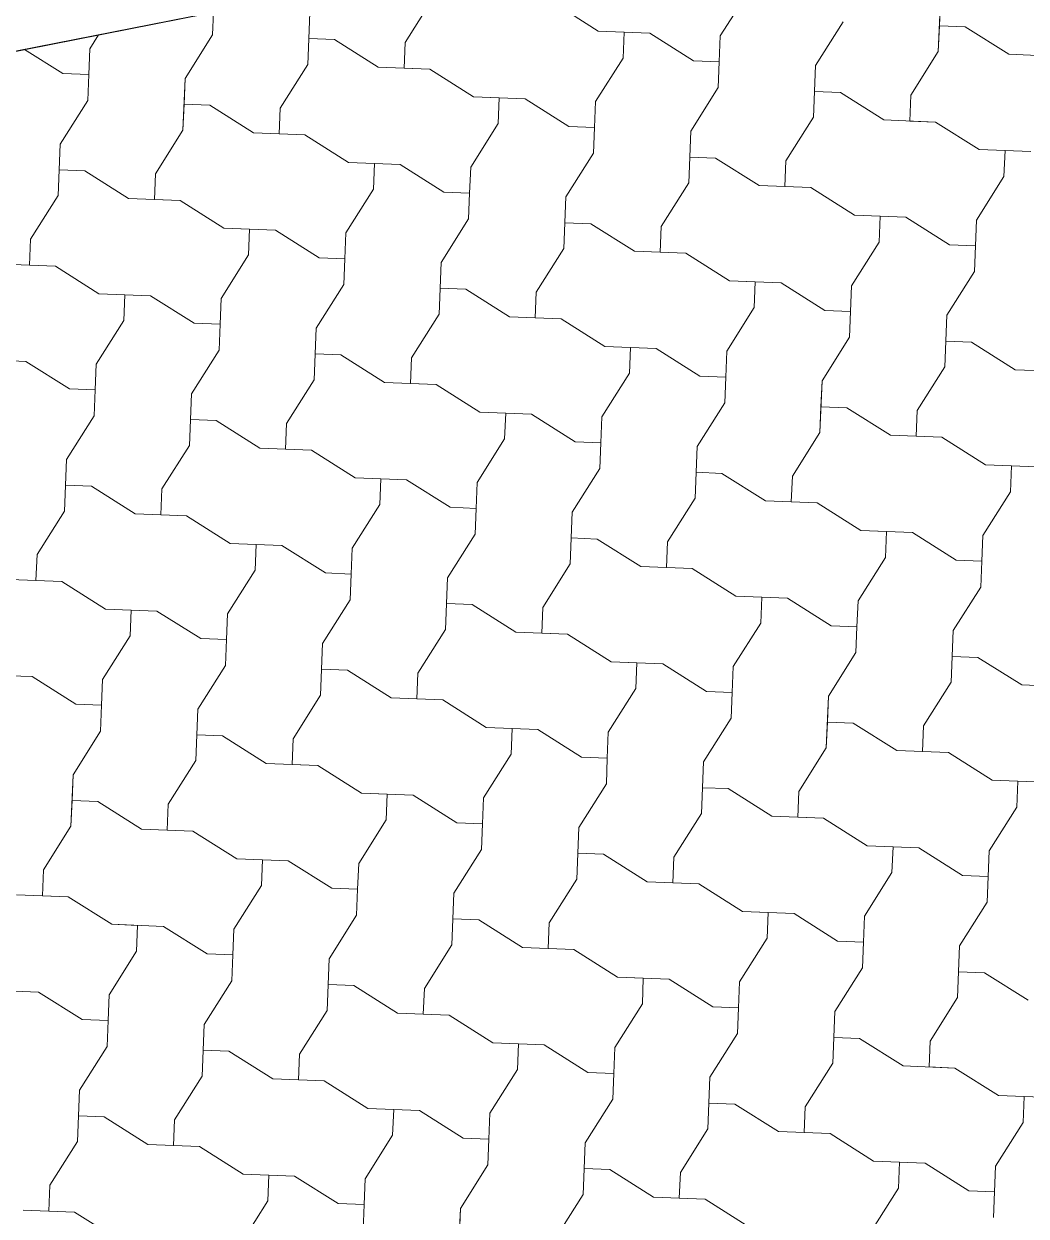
# Model space of a CAD drawing. Header units: metres. Extents: x -111189 to -108577, y -72951 to -72647.
# Drawn here: x -110700.402 to -110699.397, y -72942.399 to -72941.203 of the extents above; entities that cross this region are included whole.
import ezdxf

# ---------------------------------------------------------------- set-up
doc = ezdxf.new("R2010")
doc.units = ezdxf.units.M
doc.header["$MEASUREMENT"] = 0
doc.set_wipeout_variables(frame=1)
doc.linetypes.add('Dot & Dashed', pattern=[0.670278, 0.3175, -0.176389, 0, -0.176389])
doc.linetypes.add('Wipeout_Contour', pattern=[1, 0, -1])
for name, color, linetype in [('Planta Piso RC_1_0', 7, 'Continuous'), ('Planta Piso RC_1_02 - PASSEIOS', 7, 'Continuous'), ('Planta Piso RC_1_07 - MUROS', 7, 'Continuous')]:
    doc.layers.add(name, color=color, linetype=linetype)

# ---------------------------------------------------------------- blocks, each defined once
blk = doc.blocks.new('*X142', base_point=(-110724.9594, -72968.689))
at = {"layer": 'Planta Piso RC_1_02 - PASSEIOS', "color": 253, "linetype": 'Continuous', "lineweight": 9, "ltscale": 1000}
for p, q in [((-110700.0194, -72941.2217), (-110699.9918, -72941.1779)), ((-110700.0194, -72941.2217), (-110699.9918, -72941.1779)), ((-110699.7033, -72941.2152), (-110699.6756, -72941.1715)), ((-110699.4847, -72941.2308), (-110699.4826, -72941.1791)), ((-110699.4826, -72941.1791), (-110699.4836, -72941.205)), ((-110699.8694, -72941.1827), (-110699.8257, -72941.2104)), ((-110699.8694, -72941.1827), (-110699.8257, -72941.2104)), ((-110700.2125, -72941.214), (-110700.2116, -72941.1913)), ((-110700.2125, -72941.214), (-110700.2116, -72941.1913)), ((-110700.117, -72941.2437), (-110700.1149, -72941.192)), ((-110700.1149, -72941.192), (-110700.116, -72941.2178)), ((-110699.6078, -72941.2449), (-110699.5802, -72941.2011)), ((-110699.6078, -72941.2449), (-110699.5802, -72941.2011)), ((-110700.3356, -72941.2281), (-110700.3267, -72941.214)), ((-110700.2401, -72941.2578), (-110700.2125, -72941.214)), ((-110700.2401, -72941.2578), (-110700.2125, -72941.214)), ((-110699.8257, -72941.2104), (-110699.7998, -72941.2114)), ((-110699.8257, -72941.2104), (-110699.7739, -72941.2124)), ((-110699.8008, -72941.2373), (-110699.7998, -72941.2114)), ((-110699.7739, -72941.2124), (-110699.7302, -72941.2401)), ((-110699.4847, -72941.2308), (-110699.4836, -72941.205)), ((-110699.4578, -72941.206), (-110699.4836, -72941.205)), ((-110699.4578, -72941.206), (-110699.414, -72941.2336)), ((-110700.117, -72941.2437), (-110700.116, -72941.2178)), ((-110700.0901, -72941.2189), (-110700.116, -72941.2178)), ((-110700.0901, -72941.2189), (-110700.0463, -72941.2465)), ((-110700.0194, -72941.2217), (-110700.0205, -72941.2475)), ((-110700.0194, -72941.2217), (-110700.0205, -72941.2475)), ((-110699.7033, -72941.2152), (-110699.7043, -72941.2411)), ((-110700.4009, -72941.2287), (-110700.3625, -72941.2529)), ((-110700.3356, -72941.2281), (-110700.3366, -72941.254)), ((-110699.8285, -72941.281), (-110699.8008, -72941.2373)), ((-110699.5123, -72941.2746), (-110699.4847, -72941.2308)), ((-110699.5123, -72941.2746), (-110699.4847, -72941.2308)), ((-110699.414, -72941.2336), (-110699.3623, -72941.2357)), ((-110700.1446, -72941.2875), (-110700.117, -72941.2437)), ((-110700.1446, -72941.2875), (-110700.117, -72941.2437)), ((-110700.0463, -72941.2465), (-110699.9946, -72941.2485)), ((-110699.9946, -72941.2485), (-110700.0205, -72941.2475)), ((-110699.9946, -72941.2485), (-110699.9508, -72941.2762)), ((-110699.9946, -72941.2485), (-110699.9508, -72941.2762)), ((-110699.7302, -72941.2401), (-110699.7043, -72941.2411)), ((-110699.7053, -72941.2669), (-110699.7043, -72941.2411)), ((-110699.7053, -72941.2669), (-110699.7043, -72941.2411)), ((-110699.6098, -72941.2966), (-110699.6078, -72941.2449)), ((-110699.6078, -72941.2449), (-110699.6088, -72941.2708)), ((-110700.3625, -72941.2529), (-110700.3366, -72941.254)), ((-110700.3377, -72941.2798), (-110700.3366, -72941.254)), ((-110700.3377, -72941.2798), (-110700.3366, -72941.254)), ((-110700.2422, -72941.3095), (-110700.2401, -72941.2578)), ((-110700.2401, -72941.2578), (-110700.2411, -72941.2836)), ((-110699.733, -72941.3107), (-110699.7053, -72941.2669)), ((-110699.733, -72941.3107), (-110699.7053, -72941.2669)), ((-110699.6098, -72941.2966), (-110699.6088, -72941.2708)), ((-110699.5829, -72941.2718), (-110699.6088, -72941.2708)), ((-110699.5829, -72941.2718), (-110699.5392, -72941.2994)), ((-110699.5123, -72941.2746), (-110699.5133, -72941.3005)), ((-110699.5123, -72941.2746), (-110699.5133, -72941.3005)), ((-110700.3653, -72941.3236), (-110700.3377, -72941.2798)), ((-110700.3653, -72941.3236), (-110700.3377, -72941.2798)), ((-110700.2422, -72941.3095), (-110700.2411, -72941.2836)), ((-110700.2153, -72941.2847), (-110700.2411, -72941.2836)), ((-110700.2153, -72941.2847), (-110700.1715, -72941.3123)), ((-110699.9508, -72941.2762), (-110699.925, -72941.2772)), ((-110699.9508, -72941.2762), (-110699.8991, -72941.2782)), ((-110699.926, -72941.3031), (-110699.925, -72941.2772)), ((-110699.8991, -72941.2782), (-110699.8553, -72941.3059)), ((-110699.8285, -72941.281), (-110699.8295, -72941.3069)), ((-110700.1446, -72941.2875), (-110700.1456, -72941.3133)), ((-110700.1446, -72941.2875), (-110700.1456, -72941.3133)), ((-110699.6375, -72941.3404), (-110699.6098, -72941.2966)), ((-110699.6375, -72941.3404), (-110699.6098, -72941.2966)), ((-110700.2698, -72941.3533), (-110700.2422, -72941.3095)), ((-110700.2698, -72941.3533), (-110700.2422, -72941.3095)), ((-110699.9536, -72941.3468), (-110699.926, -72941.3031)), ((-110699.8553, -72941.3059), (-110699.8295, -72941.3069)), ((-110699.8305, -72941.3328), (-110699.8295, -72941.3069)), ((-110699.8305, -72941.3328), (-110699.8295, -72941.3069)), ((-110699.735, -72941.3624), (-110699.733, -72941.3107)), ((-110699.733, -72941.3107), (-110699.734, -72941.3366)), ((-110699.5392, -72941.2994), (-110699.4875, -72941.3015)), ((-110699.4875, -72941.3015), (-110699.5133, -72941.3005)), ((-110699.4875, -72941.3015), (-110699.4437, -72941.3291)), ((-110699.4875, -72941.3015), (-110699.4437, -72941.3291)), ((-110700.1715, -72941.3123), (-110700.1198, -72941.3144)), ((-110700.1198, -72941.3144), (-110700.1456, -72941.3133)), ((-110700.1198, -72941.3144), (-110700.076, -72941.342)), ((-110700.1198, -72941.3144), (-110700.076, -72941.342)), ((-110700.3673, -72941.3753), (-110700.3653, -72941.3236)), ((-110700.3653, -72941.3236), (-110700.3663, -72941.3494)), ((-110699.8581, -72941.3765), (-110699.8305, -72941.3328)), ((-110699.8581, -72941.3765), (-110699.8305, -72941.3328)), ((-110699.4437, -72941.3291), (-110699.4178, -72941.3301)), ((-110699.4437, -72941.3291), (-110699.392, -72941.3312)), ((-110699.4189, -72941.356), (-110699.4178, -72941.3301)), ((-110700.076, -72941.342), (-110700.0502, -72941.343)), ((-110700.076, -72941.342), (-110700.0243, -72941.344)), ((-110700.0512, -72941.3689), (-110700.0502, -72941.343)), ((-110700.0243, -72941.344), (-110699.9805, -72941.3717)), ((-110699.735, -72941.3624), (-110699.734, -72941.3366)), ((-110699.7081, -72941.3376), (-110699.734, -72941.3366)), ((-110699.7081, -72941.3376), (-110699.6644, -72941.3652)), ((-110699.6375, -72941.3404), (-110699.6385, -72941.3663)), ((-110699.6375, -72941.3404), (-110699.6385, -72941.3663)), ((-110700.3673, -72941.3753), (-110700.3663, -72941.3494)), ((-110700.3405, -72941.3505), (-110700.3663, -72941.3494)), ((-110700.3405, -72941.3505), (-110700.2967, -72941.3781)), ((-110700.2698, -72941.3533), (-110700.2708, -72941.3791)), ((-110700.2698, -72941.3533), (-110700.2708, -72941.3791)), ((-110699.9536, -72941.3468), (-110699.9547, -72941.3727)), ((-110699.4465, -72941.3998), (-110699.4189, -72941.356)), ((-110700.0788, -72941.4126), (-110700.0512, -72941.3689)), ((-110699.7626, -72941.4062), (-110699.735, -72941.3624)), ((-110699.7626, -72941.4062), (-110699.735, -72941.3624)), ((-110699.6644, -72941.3652), (-110699.6126, -72941.3673)), ((-110699.6126, -72941.3673), (-110699.6385, -72941.3663)), ((-110699.6126, -72941.3673), (-110699.5689, -72941.3949)), ((-110699.6126, -72941.3673), (-110699.5689, -72941.3949)), ((-110700.395, -72941.4191), (-110700.3673, -72941.3753)), ((-110700.395, -72941.4191), (-110700.3673, -72941.3753)), ((-110700.2967, -72941.3781), (-110700.245, -72941.3802)), ((-110700.245, -72941.3802), (-110700.2708, -72941.3791)), ((-110700.245, -72941.3802), (-110700.2012, -72941.4078)), ((-110700.245, -72941.3802), (-110700.2012, -72941.4078)), ((-110699.9805, -72941.3717), (-110699.9547, -72941.3727)), ((-110699.9557, -72941.3986), (-110699.9547, -72941.3727)), ((-110699.9557, -72941.3986), (-110699.9547, -72941.3727)), ((-110699.8602, -72941.4282), (-110699.8581, -72941.3765)), ((-110699.8581, -72941.3765), (-110699.8592, -72941.4024)), ((-110699.9833, -72941.4423), (-110699.9557, -72941.3986)), ((-110699.9833, -72941.4423), (-110699.9557, -72941.3986)), ((-110699.8602, -72941.4282), (-110699.8592, -72941.4024)), ((-110699.8333, -72941.4034), (-110699.8592, -72941.4024)), ((-110699.8333, -72941.4034), (-110699.7895, -72941.431)), ((-110699.7626, -72941.4062), (-110699.7637, -72941.4321)), ((-110699.7626, -72941.4062), (-110699.7637, -72941.4321)), ((-110699.5689, -72941.3949), (-110699.543, -72941.3959)), ((-110699.5689, -72941.3949), (-110699.5171, -72941.397)), ((-110699.544, -72941.4218), (-110699.543, -72941.3959)), ((-110699.5171, -72941.397), (-110699.4734, -72941.4246)), ((-110699.4465, -72941.3998), (-110699.4475, -72941.4256)), ((-110700.2012, -72941.4078), (-110700.1753, -72941.4088)), ((-110700.2012, -72941.4078), (-110700.1495, -72941.4098)), ((-110700.1764, -72941.4347), (-110700.1753, -72941.4088)), ((-110700.1495, -72941.4098), (-110700.1057, -72941.4375)), ((-110700.0788, -72941.4126), (-110700.0798, -72941.4385)), ((-110700.395, -72941.4191), (-110700.396, -72941.4449)), ((-110700.395, -72941.4191), (-110700.396, -72941.4449)), ((-110699.8878, -72941.472), (-110699.8602, -72941.4282)), ((-110699.8878, -72941.472), (-110699.8602, -72941.4282)), ((-110699.5717, -72941.4656), (-110699.544, -72941.4218)), ((-110699.4734, -72941.4246), (-110699.4475, -72941.4256)), ((-110699.4485, -72941.4515), (-110699.4475, -72941.4256)), ((-110699.4485, -72941.4515), (-110699.4475, -72941.4256)), ((-110700.204, -72941.4784), (-110700.1764, -72941.4347)), ((-110700.1057, -72941.4375), (-110700.0798, -72941.4385)), ((-110700.0809, -72941.4644), (-110700.0798, -72941.4385)), ((-110700.0809, -72941.4644), (-110700.0798, -72941.4385)), ((-110699.7895, -72941.431), (-110699.7378, -72941.4331)), ((-110699.7378, -72941.4331), (-110699.7637, -72941.4321)), ((-110699.7378, -72941.4331), (-110699.694, -72941.4607)), ((-110699.7378, -72941.4331), (-110699.694, -72941.4607)), ((-110700.4219, -72941.4439), (-110700.3701, -72941.446)), ((-110700.3701, -72941.446), (-110700.396, -72941.4449)), ((-110700.3701, -72941.446), (-110700.3264, -72941.4736)), ((-110700.3701, -72941.446), (-110700.3264, -72941.4736)), ((-110699.9854, -72941.4941), (-110699.9833, -72941.4423)), ((-110699.9833, -72941.4423), (-110699.9843, -72941.4682)), ((-110699.4762, -72941.4953), (-110699.4485, -72941.4515)), ((-110699.4762, -72941.4953), (-110699.4485, -72941.4515)), ((-110700.1085, -72941.5081), (-110700.0809, -72941.4644)), ((-110700.1085, -72941.5081), (-110700.0809, -72941.4644)), ((-110699.694, -72941.4607), (-110699.6682, -72941.4618)), ((-110699.694, -72941.4607), (-110699.6423, -72941.4628)), ((-110699.6692, -72941.4876), (-110699.6682, -72941.4618)), ((-110699.6423, -72941.4628), (-110699.5986, -72941.4904)), ((-110699.5717, -72941.4656), (-110699.5727, -72941.4914)), ((-110700.3264, -72941.4736), (-110700.3005, -72941.4746)), ((-110700.3264, -72941.4736), (-110700.2746, -72941.4757)), ((-110700.3015, -72941.5005), (-110700.3005, -72941.4746)), ((-110700.2746, -72941.4757), (-110700.2309, -72941.5033)), ((-110699.9854, -72941.4941), (-110699.9843, -72941.4682)), ((-110699.9585, -72941.4692), (-110699.9843, -72941.4682)), ((-110699.9585, -72941.4692), (-110699.9147, -72941.4968)), ((-110699.8878, -72941.472), (-110699.8889, -72941.4979)), ((-110699.8878, -72941.472), (-110699.8889, -72941.4979)), ((-110700.204, -72941.4784), (-110700.205, -72941.5043)), ((-110699.6968, -72941.5314), (-110699.6692, -72941.4876)), ((-110700.3292, -72941.5443), (-110700.3015, -72941.5005)), ((-110700.013, -72941.5378), (-110699.9854, -72941.4941)), ((-110700.013, -72941.5378), (-110699.9854, -72941.4941)), ((-110699.9147, -72941.4968), (-110699.863, -72941.4989)), ((-110699.863, -72941.4989), (-110699.8889, -72941.4979)), ((-110699.863, -72941.4989), (-110699.8192, -72941.5265)), ((-110699.863, -72941.4989), (-110699.8192, -72941.5265)), ((-110699.5986, -72941.4904), (-110699.5727, -72941.4914)), ((-110699.5737, -72941.5173), (-110699.5727, -72941.4914)), ((-110699.5737, -72941.5173), (-110699.5727, -72941.4914)), ((-110699.4782, -72941.547), (-110699.4762, -72941.4953)), ((-110699.4762, -72941.4953), (-110699.4772, -72941.5211)), ((-110700.2309, -72941.5033), (-110700.205, -72941.5043)), ((-110700.206, -72941.5302), (-110700.205, -72941.5043)), ((-110700.206, -72941.5302), (-110700.205, -72941.5043)), ((-110700.1105, -72941.5599), (-110700.1085, -72941.5081)), ((-110700.1085, -72941.5081), (-110700.1095, -72941.534)), ((-110699.6013, -72941.5611), (-110699.5737, -72941.5173)), ((-110699.6013, -72941.5611), (-110699.5737, -72941.5173)), ((-110699.4782, -72941.547), (-110699.4772, -72941.5211)), ((-110699.4513, -72941.5221), (-110699.4772, -72941.5211)), ((-110699.4513, -72941.5221), (-110699.4076, -72941.5498)), ((-110700.2337, -72941.5739), (-110700.206, -72941.5302)), ((-110700.2337, -72941.5739), (-110700.206, -72941.5302)), ((-110700.1105, -72941.5599), (-110700.1095, -72941.534)), ((-110700.0837, -72941.535), (-110700.1095, -72941.534)), ((-110700.0837, -72941.535), (-110700.0399, -72941.5627)), ((-110700.013, -72941.5378), (-110700.014, -72941.5637)), ((-110700.013, -72941.5378), (-110700.014, -72941.5637)), ((-110699.8192, -72941.5265), (-110699.7934, -72941.5276)), ((-110699.8192, -72941.5265), (-110699.7675, -72941.5286)), ((-110699.7944, -72941.5534), (-110699.7934, -72941.5276)), ((-110699.7675, -72941.5286), (-110699.7237, -72941.5562)), ((-110699.6968, -72941.5314), (-110699.6979, -72941.5572)), ((-110700.4515, -72941.5394), (-110700.3998, -72941.5415)), ((-110700.3998, -72941.5415), (-110700.3561, -72941.5691)), ((-110700.3292, -72941.5443), (-110700.3302, -72941.5701)), ((-110699.5059, -72941.5908), (-110699.4782, -72941.547)), ((-110699.5059, -72941.5908), (-110699.4782, -72941.547)), ((-110699.4076, -72941.5498), (-110699.3558, -72941.5518)), ((-110700.1382, -72941.6036), (-110700.1105, -72941.5599)), ((-110700.1382, -72941.6036), (-110700.1105, -72941.5599)), ((-110699.822, -72941.5972), (-110699.7944, -72941.5534)), ((-110699.7237, -72941.5562), (-110699.6979, -72941.5572)), ((-110699.6989, -72941.5831), (-110699.6979, -72941.5572)), ((-110699.6989, -72941.5831), (-110699.6979, -72941.5572)), ((-110699.6034, -72941.6128), (-110699.6013, -72941.5611)), ((-110699.6013, -72941.5611), (-110699.6024, -72941.5869)), ((-110700.3561, -72941.5691), (-110700.3302, -72941.5701)), ((-110700.3312, -72941.596), (-110700.3302, -72941.5701)), ((-110700.3312, -72941.596), (-110700.3302, -72941.5701)), ((-110700.0399, -72941.5627), (-110699.9882, -72941.5647)), ((-110699.9882, -72941.5647), (-110700.014, -72941.5637)), ((-110699.9882, -72941.5647), (-110699.9444, -72941.5923)), ((-110699.9882, -72941.5647), (-110699.9444, -72941.5923)), ((-110700.2357, -72941.6257), (-110700.2337, -72941.5739)), ((-110700.2337, -72941.5739), (-110700.2347, -72941.5998)), ((-110699.7265, -72941.6269), (-110699.6989, -72941.5831)), ((-110699.7265, -72941.6269), (-110699.6989, -72941.5831)), ((-110700.3589, -72941.6397), (-110700.3312, -72941.596)), ((-110700.3589, -72941.6397), (-110700.3312, -72941.596)), ((-110699.9444, -72941.5923), (-110699.9185, -72941.5934)), ((-110699.9444, -72941.5923), (-110699.8927, -72941.5944)), ((-110699.9196, -72941.6192), (-110699.9185, -72941.5934)), ((-110699.8927, -72941.5944), (-110699.8489, -72941.622)), ((-110699.822, -72941.5972), (-110699.823, -72941.6231)), ((-110699.6034, -72941.6128), (-110699.6024, -72941.5869)), ((-110699.5765, -72941.588), (-110699.6024, -72941.5869)), ((-110699.5765, -72941.588), (-110699.5327, -72941.6156)), ((-110699.5059, -72941.5908), (-110699.5069, -72941.6166)), ((-110699.5059, -72941.5908), (-110699.5069, -72941.6166)), ((-110700.2357, -72941.6257), (-110700.2347, -72941.5998)), ((-110700.2088, -72941.6008), (-110700.2347, -72941.5998)), ((-110700.2088, -72941.6008), (-110700.1651, -72941.6285)), ((-110700.1382, -72941.6036), (-110700.1392, -72941.6295)), ((-110700.1382, -72941.6036), (-110700.1392, -72941.6295)), ((-110699.9472, -72941.663), (-110699.9196, -72941.6192)), ((-110699.631, -72941.6566), (-110699.6034, -72941.6128)), ((-110699.631, -72941.6566), (-110699.6034, -72941.6128)), ((-110699.5327, -72941.6156), (-110699.481, -72941.6176)), ((-110699.481, -72941.6176), (-110699.5069, -72941.6166)), ((-110699.481, -72941.6176), (-110699.4373, -72941.6453)), ((-110699.481, -72941.6176), (-110699.4373, -72941.6453)), ((-110700.2634, -72941.6694), (-110700.2357, -72941.6257)), ((-110700.2634, -72941.6694), (-110700.2357, -72941.6257)), ((-110700.1651, -72941.6285), (-110700.1133, -72941.6305)), ((-110700.1133, -72941.6305), (-110700.1392, -72941.6295)), ((-110700.1133, -72941.6305), (-110700.0696, -72941.6581)), ((-110700.1133, -72941.6305), (-110700.0696, -72941.6581)), ((-110699.8489, -72941.622), (-110699.823, -72941.6231)), ((-110699.8241, -72941.6489), (-110699.823, -72941.6231)), ((-110699.8241, -72941.6489), (-110699.823, -72941.6231)), ((-110699.7286, -72941.6786), (-110699.7265, -72941.6269)), ((-110699.7265, -72941.6269), (-110699.7276, -72941.6527)), ((-110700.3609, -72941.6915), (-110700.3589, -72941.6397)), ((-110700.3589, -72941.6397), (-110700.3599, -72941.6656)), ((-110699.4373, -72941.6453), (-110699.4114, -72941.6463)), ((-110699.4373, -72941.6453), (-110699.3855, -72941.6473)), ((-110699.8517, -72941.6927), (-110699.8241, -72941.6489)), ((-110699.8517, -72941.6927), (-110699.8241, -72941.6489)), ((-110699.7286, -72941.6786), (-110699.7276, -72941.6527)), ((-110699.7017, -72941.6538), (-110699.7276, -72941.6527)), ((-110699.7017, -72941.6538), (-110699.6579, -72941.6814)), ((-110699.631, -72941.6566), (-110699.6321, -72941.6824)), ((-110699.631, -72941.6566), (-110699.6321, -72941.6824)), ((-110699.4124, -72941.6722), (-110699.4114, -72941.6463)), ((-110700.3609, -72941.6915), (-110700.3599, -72941.6656)), ((-110700.334, -72941.6666), (-110700.3599, -72941.6656)), ((-110700.334, -72941.6666), (-110700.2902, -72941.6943)), ((-110700.0696, -72941.6581), (-110700.0437, -72941.6592)), ((-110700.0696, -72941.6581), (-110700.0179, -72941.6602)), ((-110700.0447, -72941.685), (-110700.0437, -72941.6592)), ((-110700.0179, -72941.6602), (-110699.9741, -72941.6878)), ((-110699.9472, -72941.663), (-110699.9482, -72941.6889)), ((-110700.2634, -72941.6694), (-110700.2644, -72941.6953)), ((-110700.2634, -72941.6694), (-110700.2644, -72941.6953)), ((-110699.7562, -72941.7224), (-110699.7286, -72941.6786)), ((-110699.7562, -72941.7224), (-110699.7286, -72941.6786)), ((-110699.44, -72941.7159), (-110699.4124, -72941.6722)), ((-110700.3885, -72941.7352), (-110700.3609, -72941.6915)), ((-110700.3885, -72941.7352), (-110700.3609, -72941.6915)), ((-110700.0724, -72941.7288), (-110700.0447, -72941.685)), ((-110699.9741, -72941.6878), (-110699.9482, -72941.6889)), ((-110699.9492, -72941.7147), (-110699.9482, -72941.6889)), ((-110699.9492, -72941.7147), (-110699.9482, -72941.6889)), ((-110699.8538, -72941.7444), (-110699.8517, -72941.6927)), ((-110699.8517, -72941.6927), (-110699.8527, -72941.7185)), ((-110699.6579, -72941.6814), (-110699.6062, -72941.6834)), ((-110699.6062, -72941.6834), (-110699.6321, -72941.6824)), ((-110699.6062, -72941.6834), (-110699.5624, -72941.7111)), ((-110699.6062, -72941.6834), (-110699.5624, -72941.7111)), ((-110700.2902, -72941.6943), (-110700.2385, -72941.6963)), ((-110700.2385, -72941.6963), (-110700.2644, -72941.6953)), ((-110700.2385, -72941.6963), (-110700.1948, -72941.724)), ((-110700.2385, -72941.6963), (-110700.1948, -72941.724)), ((-110699.9769, -72941.7585), (-110699.9492, -72941.7147)), ((-110699.9769, -72941.7585), (-110699.9492, -72941.7147)), ((-110699.5624, -72941.7111), (-110699.5366, -72941.7121)), ((-110699.5624, -72941.7111), (-110699.5107, -72941.7131)), ((-110699.5376, -72941.738), (-110699.5366, -72941.7121)), ((-110699.5107, -72941.7131), (-110699.4669, -72941.7408)), ((-110699.44, -72941.7159), (-110699.4411, -72941.7418)), ((-110700.1948, -72941.724), (-110700.1689, -72941.725)), ((-110700.1948, -72941.724), (-110700.143, -72941.726)), ((-110700.1699, -72941.7508), (-110700.1689, -72941.725)), ((-110700.143, -72941.726), (-110700.0993, -72941.7536)), ((-110700.0724, -72941.7288), (-110700.0734, -72941.7547)), ((-110699.8538, -72941.7444), (-110699.8527, -72941.7185)), ((-110699.8269, -72941.7196), (-110699.8527, -72941.7185)), ((-110699.8269, -72941.7196), (-110699.7831, -72941.7472)), ((-110699.7562, -72941.7224), (-110699.7572, -72941.7482)), ((-110699.7562, -72941.7224), (-110699.7572, -72941.7482)), ((-110700.3885, -72941.7352), (-110700.3896, -72941.7611)), ((-110700.3885, -72941.7352), (-110700.3896, -72941.7611)), ((-110699.5652, -72941.7817), (-110699.5376, -72941.738)), ((-110699.4669, -72941.7408), (-110699.4411, -72941.7418)), ((-110700.1976, -72941.7946), (-110700.1699, -72941.7508)), ((-110699.8814, -72941.7882), (-110699.8538, -72941.7444)), ((-110699.8814, -72941.7882), (-110699.8538, -72941.7444)), ((-110699.7831, -72941.7472), (-110699.7314, -72941.7493)), ((-110699.7314, -72941.7493), (-110699.7572, -72941.7482)), ((-110699.7314, -72941.7493), (-110699.6876, -72941.7769)), ((-110699.7314, -72941.7493), (-110699.6876, -72941.7769)), ((-110699.4421, -72941.7677), (-110699.4411, -72941.7418)), ((-110699.4421, -72941.7677), (-110699.4411, -72941.7418)), ((-110700.4154, -72941.7601), (-110700.3637, -72941.7621)), ((-110700.3637, -72941.7621), (-110700.3896, -72941.7611)), ((-110700.3637, -72941.7621), (-110700.3199, -72941.7898)), ((-110700.3637, -72941.7621), (-110700.3199, -72941.7898)), ((-110700.0993, -72941.7536), (-110700.0734, -72941.7547)), ((-110700.0744, -72941.7805), (-110700.0734, -72941.7547)), ((-110700.0744, -72941.7805), (-110700.0734, -72941.7547)), ((-110699.9789, -72941.8102), (-110699.9769, -72941.7585)), ((-110699.9769, -72941.7585), (-110699.9779, -72941.7844)), ((-110699.6876, -72941.7769), (-110699.6617, -72941.7779)), ((-110699.6876, -72941.7769), (-110699.6359, -72941.7789)), ((-110699.4697, -72941.8114), (-110699.4421, -72941.7677)), ((-110699.4697, -72941.8114), (-110699.4421, -72941.7677)), ((-110700.1021, -72941.8243), (-110700.0744, -72941.7805)), ((-110700.1021, -72941.8243), (-110700.0744, -72941.7805)), ((-110699.9789, -72941.8102), (-110699.9779, -72941.7844)), ((-110699.952, -72941.7854), (-110699.9779, -72941.7844)), ((-110699.952, -72941.7854), (-110699.9083, -72941.813)), ((-110699.8814, -72941.7882), (-110699.8824, -72941.814)), ((-110699.8814, -72941.7882), (-110699.8824, -72941.814)), ((-110699.6628, -72941.8038), (-110699.6617, -72941.7779)), ((-110699.6359, -72941.7789), (-110699.5921, -72941.8066)), ((-110699.5652, -72941.7817), (-110699.5663, -72941.8076)), ((-110700.3199, -72941.7898), (-110700.2941, -72941.7908)), ((-110700.3199, -72941.7898), (-110700.2682, -72941.7918)), ((-110700.2951, -72941.8166), (-110700.2941, -72941.7908)), ((-110700.2682, -72941.7918), (-110700.2244, -72941.8194)), ((-110700.1976, -72941.7946), (-110700.1986, -72941.8205)), ((-110700.0066, -72941.854), (-110699.9789, -72941.8102)), ((-110700.0066, -72941.854), (-110699.9789, -72941.8102)), ((-110699.6904, -72941.8475), (-110699.6628, -72941.8038)), ((-110699.5921, -72941.8066), (-110699.5663, -72941.8076)), ((-110699.5673, -72941.8335), (-110699.5663, -72941.8076)), ((-110699.5673, -72941.8335), (-110699.5663, -72941.8076)), ((-110699.4718, -72941.8631), (-110699.4697, -72941.8114)), ((-110699.4697, -72941.8114), (-110699.4708, -72941.8373)), ((-110700.3227, -72941.8604), (-110700.2951, -72941.8166)), ((-110700.2244, -72941.8194), (-110700.1986, -72941.8205)), ((-110700.1996, -72941.8463), (-110700.1986, -72941.8205)), ((-110700.1996, -72941.8463), (-110700.1986, -72941.8205)), ((-110700.1041, -72941.876), (-110700.1021, -72941.8243)), ((-110700.1021, -72941.8243), (-110700.1031, -72941.8502)), ((-110699.9083, -72941.813), (-110699.8566, -72941.8151)), ((-110699.8566, -72941.8151), (-110699.8824, -72941.814)), ((-110699.8566, -72941.8151), (-110699.8128, -72941.8427)), ((-110699.8566, -72941.8151), (-110699.8128, -72941.8427)), ((-110699.5949, -72941.8772), (-110699.5673, -72941.8335)), ((-110699.5949, -72941.8772), (-110699.5673, -72941.8335)), ((-110700.2272, -72941.8901), (-110700.1996, -72941.8463)), ((-110700.2272, -72941.8901), (-110700.1996, -72941.8463)), ((-110699.8128, -72941.8427), (-110699.7869, -72941.8437)), ((-110699.8128, -72941.8427), (-110699.7611, -72941.8447)), ((-110699.7879, -72941.8696), (-110699.7869, -72941.8437)), ((-110699.7611, -72941.8447), (-110699.7173, -72941.8724)), ((-110699.6904, -72941.8475), (-110699.6914, -72941.8734)), ((-110699.4718, -72941.8631), (-110699.4708, -72941.8373)), ((-110699.4449, -72941.8383), (-110699.4708, -72941.8373)), ((-110699.4449, -72941.8383), (-110699.4011, -72941.8659)), ((-110700.4451, -72941.8556), (-110700.3934, -72941.8576)), ((-110700.3934, -72941.8576), (-110700.3496, -72941.8853)), ((-110700.3227, -72941.8604), (-110700.3238, -72941.8863)), ((-110700.1041, -72941.876), (-110700.1031, -72941.8502)), ((-110700.0772, -72941.8512), (-110700.1031, -72941.8502)), ((-110700.0772, -72941.8512), (-110700.0335, -72941.8788)), ((-110700.0066, -72941.854), (-110700.0076, -72941.8798)), ((-110700.0066, -72941.854), (-110700.0076, -72941.8798)), ((-110699.8156, -72941.9134), (-110699.7879, -72941.8696)), ((-110699.7173, -72941.8724), (-110699.6914, -72941.8734)), ((-110699.4994, -72941.9069), (-110699.4718, -72941.8631)), ((-110699.4994, -72941.9069), (-110699.4718, -72941.8631)), ((-110699.4011, -72941.8659), (-110699.3494, -72941.868)), ((-110700.1317, -72941.9198), (-110700.1041, -72941.876)), ((-110700.1317, -72941.9198), (-110700.1041, -72941.876)), ((-110700.0335, -72941.8788), (-110699.9817, -72941.8809)), ((-110699.9817, -72941.8809), (-110700.0076, -72941.8798)), ((-110699.9817, -72941.8809), (-110699.938, -72941.9085)), ((-110699.9817, -72941.8809), (-110699.938, -72941.9085)), ((-110699.6925, -72941.8993), (-110699.6914, -72941.8734)), ((-110699.6925, -72941.8993), (-110699.6914, -72941.8734)), ((-110699.597, -72941.929), (-110699.5949, -72941.8772)), ((-110699.5949, -72941.8772), (-110699.5959, -72941.9031)), ((-110700.3496, -72941.8853), (-110700.3238, -72941.8863)), ((-110700.3248, -72941.9121), (-110700.3238, -72941.8863)), ((-110700.3248, -72941.9121), (-110700.3238, -72941.8863)), ((-110700.2293, -72941.9418), (-110700.2272, -72941.8901)), ((-110700.2272, -72941.8901), (-110700.2283, -72941.916)), ((-110699.7201, -72941.943), (-110699.6925, -72941.8993)), ((-110699.7201, -72941.943), (-110699.6925, -72941.8993)), ((-110699.597, -72941.929), (-110699.5959, -72941.9031)), ((-110699.5701, -72941.9041), (-110699.5959, -72941.9031)), ((-110699.5701, -72941.9041), (-110699.5263, -72941.9318)), ((-110699.4994, -72941.9069), (-110699.5004, -72941.9328)), ((-110699.4994, -72941.9069), (-110699.5004, -72941.9328)), ((-110700.3524, -72941.9559), (-110700.3248, -72941.9121)), ((-110700.3524, -72941.9559), (-110700.3248, -72941.9121)), ((-110700.2293, -72941.9418), (-110700.2283, -72941.916)), ((-110700.2024, -72941.917), (-110700.2283, -72941.916)), ((-110700.2024, -72941.917), (-110700.1586, -72941.9446)), ((-110700.1317, -72941.9198), (-110700.1328, -72941.9457)), ((-110700.1317, -72941.9198), (-110700.1328, -72941.9457)), ((-110699.938, -72941.9085), (-110699.9121, -72941.9095)), ((-110699.938, -72941.9085), (-110699.8862, -72941.9106)), ((-110699.9131, -72941.9354), (-110699.9121, -72941.9095)), ((-110699.8862, -72941.9106), (-110699.8425, -72941.9382)), ((-110699.8156, -72941.9134), (-110699.8166, -72941.9392)), ((-110699.6246, -72941.9727), (-110699.597, -72941.929)), ((-110699.6246, -72941.9727), (-110699.597, -72941.929)), ((-110699.5263, -72941.9318), (-110699.4746, -72941.9338)), ((-110700.2569, -72941.9856), (-110700.2293, -72941.9418)), ((-110700.2569, -72941.9856), (-110700.2293, -72941.9418)), ((-110699.9408, -72941.9792), (-110699.9131, -72941.9354)), ((-110699.8425, -72941.9382), (-110699.8166, -72941.9392)), ((-110699.8176, -72941.9651), (-110699.8166, -72941.9392)), ((-110699.8176, -72941.9651), (-110699.8166, -72941.9392)), ((-110699.7221, -72941.9948), (-110699.7201, -72941.943)), ((-110699.7201, -72941.943), (-110699.7211, -72941.9689)), ((-110699.4746, -72941.9338), (-110699.5004, -72941.9328)), ((-110699.4746, -72941.9338), (-110699.4308, -72941.9614)), ((-110699.4746, -72941.9338), (-110699.4308, -72941.9614)), ((-110700.3545, -72942.0076), (-110700.3524, -72941.9559)), ((-110700.3524, -72941.9559), (-110700.3534, -72941.9818)), ((-110700.1586, -72941.9446), (-110700.1069, -72941.9467)), ((-110700.1069, -72941.9467), (-110700.1328, -72941.9457)), ((-110700.1069, -72941.9467), (-110700.0631, -72941.9743)), ((-110700.1069, -72941.9467), (-110700.0631, -72941.9743)), ((-110699.8453, -72942.0088), (-110699.8176, -72941.9651)), ((-110699.8453, -72942.0088), (-110699.8176, -72941.9651)), ((-110699.4308, -72941.9614), (-110699.405, -72941.9625)), ((-110699.4308, -72941.9614), (-110699.3791, -72941.9635)), ((-110699.406, -72941.9883), (-110699.405, -72941.9625)), ((-110700.0631, -72941.9743), (-110700.0373, -72941.9753)), ((-110700.0631, -72941.9743), (-110700.0114, -72941.9764)), ((-110700.0383, -72942.0012), (-110700.0373, -72941.9753)), ((-110700.0114, -72941.9764), (-110699.9676, -72942.004)), ((-110699.9408, -72941.9792), (-110699.9418, -72942.005)), ((-110699.7221, -72941.9948), (-110699.7211, -72941.9689)), ((-110699.6953, -72941.9699), (-110699.7211, -72941.9689)), ((-110699.6953, -72941.9699), (-110699.6515, -72941.9976)), ((-110699.6246, -72941.9727), (-110699.6256, -72941.9986)), ((-110699.6246, -72941.9727), (-110699.6256, -72941.9986)), ((-110700.3545, -72942.0076), (-110700.3534, -72941.9818)), ((-110700.3276, -72941.9828), (-110700.3534, -72941.9818)), ((-110700.3276, -72941.9828), (-110700.2838, -72942.0104)), ((-110700.2569, -72941.9856), (-110700.2579, -72942.0115)), ((-110700.2569, -72941.9856), (-110700.2579, -72942.0115)), ((-110699.4336, -72942.0321), (-110699.406, -72941.9883)), ((-110700.0659, -72942.045), (-110700.0383, -72942.0012)), ((-110699.9676, -72942.004), (-110699.9418, -72942.005)), ((-110699.7498, -72942.0385), (-110699.7221, -72941.9948)), ((-110699.7498, -72942.0385), (-110699.7221, -72941.9948)), ((-110699.6515, -72941.9976), (-110699.5998, -72941.9996)), ((-110699.5998, -72941.9996), (-110699.6256, -72941.9986)), ((-110699.5998, -72941.9996), (-110699.556, -72942.0272)), ((-110699.5998, -72941.9996), (-110699.556, -72942.0272)), ((-110700.3821, -72942.0514), (-110700.3545, -72942.0076)), ((-110700.3821, -72942.0514), (-110700.3545, -72942.0076)), ((-110700.2838, -72942.0104), (-110700.2321, -72942.0125)), ((-110700.2321, -72942.0125), (-110700.2579, -72942.0115)), ((-110700.2321, -72942.0125), (-110700.1883, -72942.0401)), ((-110700.2321, -72942.0125), (-110700.1883, -72942.0401)), ((-110699.9428, -72942.0309), (-110699.9418, -72942.005)), ((-110699.9428, -72942.0309), (-110699.9418, -72942.005)), ((-110699.8473, -72942.0606), (-110699.8453, -72942.0088)), ((-110699.8453, -72942.0088), (-110699.8463, -72942.0347)), ((-110699.556, -72942.0272), (-110699.5301, -72942.0283)), ((-110699.556, -72942.0272), (-110699.5043, -72942.0293)), ((-110699.9704, -72942.0747), (-110699.9428, -72942.0309)), ((-110699.9704, -72942.0747), (-110699.9428, -72942.0309)), ((-110699.8473, -72942.0606), (-110699.8463, -72942.0347)), ((-110699.8204, -72942.0357), (-110699.8463, -72942.0347)), ((-110699.8204, -72942.0357), (-110699.7767, -72942.0634)), ((-110699.7498, -72942.0385), (-110699.7508, -72942.0644)), ((-110699.7498, -72942.0385), (-110699.7508, -72942.0644)), ((-110699.5312, -72942.0541), (-110699.5301, -72942.0283)), ((-110699.5043, -72942.0293), (-110699.4605, -72942.0569)), ((-110699.4336, -72942.0321), (-110699.4346, -72942.058)), ((-110700.3821, -72942.0514), (-110700.3831, -72942.0773)), ((-110700.3821, -72942.0514), (-110700.3831, -72942.0773)), ((-110700.1883, -72942.0401), (-110700.1625, -72942.0411)), ((-110700.1883, -72942.0401), (-110700.1366, -72942.0422)), ((-110700.1635, -72942.067), (-110700.1625, -72942.0411)), ((-110700.1366, -72942.0422), (-110700.0928, -72942.0698)), ((-110700.0659, -72942.045), (-110700.067, -72942.0708)), ((-110699.875, -72942.1043), (-110699.8473, -72942.0606)), ((-110699.875, -72942.1043), (-110699.8473, -72942.0606)), ((-110699.7767, -72942.0634), (-110699.7249, -72942.0654)), ((-110699.5588, -72942.0979), (-110699.5312, -72942.0541)), ((-110699.4605, -72942.0569), (-110699.4346, -72942.058)), ((-110699.4357, -72942.0838), (-110699.4346, -72942.058)), ((-110699.4357, -72942.0838), (-110699.4346, -72942.058)), ((-110700.1911, -72942.1108), (-110700.1635, -72942.067)), ((-110700.0928, -72942.0698), (-110700.067, -72942.0708)), ((-110700.068, -72942.0967), (-110700.067, -72942.0708)), ((-110700.068, -72942.0967), (-110700.067, -72942.0708)), ((-110699.9725, -72942.1264), (-110699.9704, -72942.0747)), ((-110699.9704, -72942.0747), (-110699.9715, -72942.1005)), ((-110699.7249, -72942.0654), (-110699.7508, -72942.0644)), ((-110699.7249, -72942.0654), (-110699.6812, -72942.0931)), ((-110699.7249, -72942.0654), (-110699.6812, -72942.0931)), ((-110700.409, -72942.0762), (-110700.3573, -72942.0783)), ((-110700.3573, -72942.0783), (-110700.3831, -72942.0773)), ((-110700.3573, -72942.0783), (-110700.3135, -72942.1059)), ((-110700.3573, -72942.0783), (-110700.3135, -72942.1059)), ((-110699.4633, -72942.1276), (-110699.4357, -72942.0838)), ((-110699.4633, -72942.1276), (-110699.4357, -72942.0838)), ((-110700.0956, -72942.1405), (-110700.068, -72942.0967)), ((-110700.0956, -72942.1405), (-110700.068, -72942.0967)), ((-110699.6812, -72942.0931), (-110699.6553, -72942.0941)), ((-110699.6812, -72942.0931), (-110699.6294, -72942.0951)), ((-110699.6563, -72942.1199), (-110699.6553, -72942.0941)), ((-110699.6294, -72942.0951), (-110699.5857, -72942.1227)), ((-110699.5588, -72942.0979), (-110699.5598, -72942.1238)), ((-110700.3135, -72942.1059), (-110700.2876, -72942.107)), ((-110700.3135, -72942.1059), (-110700.2618, -72942.108)), ((-110700.2887, -72942.1328), (-110700.2876, -72942.107)), ((-110700.2618, -72942.108), (-110700.218, -72942.1356)), ((-110700.1911, -72942.1108), (-110700.1921, -72942.1366)), ((-110699.9725, -72942.1264), (-110699.9715, -72942.1005)), ((-110699.9456, -72942.1015), (-110699.9715, -72942.1005)), ((-110699.9456, -72942.1015), (-110699.9018, -72942.1292)), ((-110699.875, -72942.1043), (-110699.876, -72942.1302)), ((-110699.875, -72942.1043), (-110699.876, -72942.1302)), ((-110699.684, -72942.1637), (-110699.6563, -72942.1199)), ((-110699.5857, -72942.1227), (-110699.5598, -72942.1238)), ((-110700.3163, -72942.1766), (-110700.2887, -72942.1328)), ((-110700.218, -72942.1356), (-110700.1921, -72942.1366)), ((-110700.0001, -72942.1701), (-110699.9725, -72942.1264)), ((-110700.0001, -72942.1701), (-110699.9725, -72942.1264)), ((-110699.9018, -72942.1292), (-110699.8501, -72942.1312)), ((-110699.8501, -72942.1312), (-110699.876, -72942.1302)), ((-110699.8501, -72942.1312), (-110699.8063, -72942.1589)), ((-110699.8501, -72942.1312), (-110699.8063, -72942.1589)), ((-110699.5608, -72942.1496), (-110699.5598, -72942.1238)), ((-110699.5608, -72942.1496), (-110699.5598, -72942.1238)), ((-110699.4653, -72942.1793), (-110699.4633, -72942.1276)), ((-110699.4633, -72942.1276), (-110699.4643, -72942.1534)), ((-110700.1932, -72942.1625), (-110700.1921, -72942.1366)), ((-110700.1932, -72942.1625), (-110700.1921, -72942.1366)), ((-110700.0977, -72942.1922), (-110700.0956, -72942.1405)), ((-110700.0956, -72942.1405), (-110700.0966, -72942.1663)), ((-110699.8063, -72942.1589), (-110699.7805, -72942.1599)), ((-110699.8063, -72942.1589), (-110699.7546, -72942.1609)), ((-110699.5885, -72942.1934), (-110699.5608, -72942.1496)), ((-110699.5885, -72942.1934), (-110699.5608, -72942.1496)), ((-110699.4653, -72942.1793), (-110699.4643, -72942.1534)), ((-110699.4385, -72942.1545), (-110699.4643, -72942.1534)), ((-110699.4385, -72942.1545), (-110699.3947, -72942.1821)), ((-110700.2208, -72942.2063), (-110700.1932, -72942.1625)), ((-110700.2208, -72942.2063), (-110700.1932, -72942.1625)), ((-110700.0977, -72942.1922), (-110700.0966, -72942.1663)), ((-110700.0708, -72942.1673), (-110700.0966, -72942.1663)), ((-110700.0708, -72942.1673), (-110700.027, -72942.195)), ((-110700.0001, -72942.1701), (-110700.0012, -72942.196)), ((-110700.0001, -72942.1701), (-110700.0012, -72942.196)), ((-110699.7815, -72942.1857), (-110699.7805, -72942.1599)), ((-110699.7546, -72942.1609), (-110699.7109, -72942.1885)), ((-110699.684, -72942.1637), (-110699.685, -72942.1896)), ((-110700.4387, -72942.1717), (-110700.3869, -72942.1738)), ((-110700.3869, -72942.1738), (-110700.3432, -72942.2014)), ((-110700.3163, -72942.1766), (-110700.3173, -72942.2024)), ((-110699.493, -72942.2231), (-110699.4653, -72942.1793)), ((-110699.493, -72942.2231), (-110699.4653, -72942.1793)), ((-110700.1253, -72942.236), (-110700.0977, -72942.1922)), ((-110700.1253, -72942.236), (-110700.0977, -72942.1922)), ((-110700.027, -72942.195), (-110699.9753, -72942.197)), ((-110699.8091, -72942.2295), (-110699.7815, -72942.1857)), ((-110699.7109, -72942.1885), (-110699.685, -72942.1896)), ((-110699.686, -72942.2154), (-110699.685, -72942.1896)), ((-110699.686, -72942.2154), (-110699.685, -72942.1896)), ((-110699.5905, -72942.2451), (-110699.5885, -72942.1934)), ((-110699.5885, -72942.1934), (-110699.5895, -72942.2193)), ((-110700.3432, -72942.2014), (-110700.3173, -72942.2024)), ((-110700.3183, -72942.2283), (-110700.3173, -72942.2024)), ((-110700.3183, -72942.2283), (-110700.3173, -72942.2024)), ((-110700.2228, -72942.258), (-110700.2208, -72942.2063)), ((-110700.2208, -72942.2063), (-110700.2218, -72942.2321)), ((-110699.9753, -72942.197), (-110700.0012, -72942.196)), ((-110699.9753, -72942.197), (-110699.9315, -72942.2247)), ((-110699.9753, -72942.197), (-110699.9315, -72942.2247)), ((-110699.7137, -72942.2592), (-110699.686, -72942.2154)), ((-110699.7137, -72942.2592), (-110699.686, -72942.2154)), ((-110699.5905, -72942.2451), (-110699.5895, -72942.2193)), ((-110699.5636, -72942.2203), (-110699.5895, -72942.2193)), ((-110700.346, -72942.2721), (-110700.3183, -72942.2283)), ((-110700.346, -72942.2721), (-110700.3183, -72942.2283)), ((-110699.9315, -72942.2247), (-110699.9057, -72942.2257)), ((-110699.9315, -72942.2247), (-110699.8798, -72942.2267)), ((-110699.9067, -72942.2516), (-110699.9057, -72942.2257)), ((-110699.8798, -72942.2267), (-110699.836, -72942.2544)), ((-110699.8091, -72942.2295), (-110699.8102, -72942.2554)), ((-110699.5636, -72942.2203), (-110699.5199, -72942.2479)), ((-110699.493, -72942.2231), (-110699.494, -72942.2489)), ((-110699.493, -72942.2231), (-110699.494, -72942.2489)), ((-110700.2228, -72942.258), (-110700.2218, -72942.2321)), ((-110700.196, -72942.2332), (-110700.2218, -72942.2321)), ((-110700.196, -72942.2332), (-110700.1522, -72942.2608)), ((-110700.1253, -72942.236), (-110700.1263, -72942.2618)), ((-110700.1253, -72942.236), (-110700.1263, -72942.2618)), ((-110699.9343, -72942.2953), (-110699.9067, -72942.2516)), ((-110699.836, -72942.2544), (-110699.8102, -72942.2554)), ((-110699.6182, -72942.2889), (-110699.5905, -72942.2451)), ((-110699.6182, -72942.2889), (-110699.5905, -72942.2451)), ((-110699.5199, -72942.2479), (-110699.4681, -72942.25)), ((-110699.4681, -72942.25), (-110699.494, -72942.2489)), ((-110699.4681, -72942.25), (-110699.4244, -72942.2776)), ((-110699.4681, -72942.25), (-110699.4244, -72942.2776)), ((-110700.2505, -72942.3018), (-110700.2228, -72942.258)), ((-110700.2505, -72942.3018), (-110700.2228, -72942.258)), ((-110700.1522, -72942.2608), (-110700.1005, -72942.2628)), ((-110700.1005, -72942.2628), (-110700.1263, -72942.2618)), ((-110700.1005, -72942.2628), (-110700.0567, -72942.2905)), ((-110700.1005, -72942.2628), (-110700.0567, -72942.2905)), ((-110699.8112, -72942.2812), (-110699.8102, -72942.2554)), ((-110699.8112, -72942.2812), (-110699.8102, -72942.2554)), ((-110699.7157, -72942.3109), (-110699.7137, -72942.2592)), ((-110699.7137, -72942.2592), (-110699.7147, -72942.2851)), ((-110700.348, -72942.3238), (-110700.346, -72942.2721)), ((-110700.346, -72942.2721), (-110700.347, -72942.2979)), ((-110699.4244, -72942.2776), (-110699.3985, -72942.2786)), ((-110699.4244, -72942.2776), (-110699.3727, -72942.2796)), ((-110699.3995, -72942.3045), (-110699.3985, -72942.2786)), ((-110700.0567, -72942.2905), (-110700.0308, -72942.2915)), ((-110700.0567, -72942.2905), (-110700.005, -72942.2925)), ((-110699.8388, -72942.325), (-110699.8112, -72942.2812)), ((-110699.8388, -72942.325), (-110699.8112, -72942.2812)), ((-110699.7157, -72942.3109), (-110699.7147, -72942.2851)), ((-110699.6888, -72942.2861), (-110699.7147, -72942.2851)), ((-110699.6888, -72942.2861), (-110699.645, -72942.3137)), ((-110699.6182, -72942.2889), (-110699.6192, -72942.3147)), ((-110699.6182, -72942.2889), (-110699.6192, -72942.3147)), ((-110700.348, -72942.3238), (-110700.347, -72942.2979)), ((-110700.3211, -72942.299), (-110700.347, -72942.2979)), ((-110700.3211, -72942.299), (-110700.2774, -72942.3266)), ((-110700.2505, -72942.3018), (-110700.2515, -72942.3276)), ((-110700.2505, -72942.3018), (-110700.2515, -72942.3276)), ((-110700.0319, -72942.3174), (-110700.0308, -72942.2915)), ((-110700.005, -72942.2925), (-110699.9612, -72942.3202)), ((-110699.9343, -72942.2953), (-110699.9353, -72942.3212)), ((-110699.7433, -72942.3547), (-110699.7157, -72942.3109)), ((-110699.7433, -72942.3547), (-110699.7157, -72942.3109)), ((-110699.645, -72942.3137), (-110699.5933, -72942.3158)), ((-110699.5933, -72942.3158), (-110699.6192, -72942.3147)), ((-110699.4272, -72942.3483), (-110699.3995, -72942.3045)), ((-110700.3757, -72942.3676), (-110700.348, -72942.3238)), ((-110700.3757, -72942.3676), (-110700.348, -72942.3238)), ((-110700.2774, -72942.3266), (-110700.2256, -72942.3286)), ((-110700.0595, -72942.3611), (-110700.0319, -72942.3174)), ((-110699.9612, -72942.3202), (-110699.9353, -72942.3212)), ((-110699.9364, -72942.347), (-110699.9353, -72942.3212)), ((-110699.9364, -72942.347), (-110699.9353, -72942.3212)), ((-110699.8409, -72942.3767), (-110699.8388, -72942.325)), ((-110699.8388, -72942.325), (-110699.8399, -72942.3509)), ((-110699.5933, -72942.3158), (-110699.5496, -72942.3434)), ((-110699.5933, -72942.3158), (-110699.5496, -72942.3434)), ((-110700.2256, -72942.3286), (-110700.2515, -72942.3276)), ((-110700.2256, -72942.3286), (-110700.1819, -72942.3563)), ((-110700.2256, -72942.3286), (-110700.1819, -72942.3563)), ((-110699.964, -72942.3908), (-110699.9364, -72942.347)), ((-110699.964, -72942.3908), (-110699.9364, -72942.347)), ((-110699.5496, -72942.3434), (-110699.5237, -72942.3444)), ((-110699.5496, -72942.3434), (-110699.4978, -72942.3455)), ((-110699.5247, -72942.3703), (-110699.5237, -72942.3444)), ((-110699.4978, -72942.3455), (-110699.4541, -72942.3731)), ((-110699.4272, -72942.3483), (-110699.4282, -72942.3741)), ((-110700.1819, -72942.3563), (-110700.156, -72942.3573)), ((-110700.1819, -72942.3563), (-110700.1302, -72942.3583)), ((-110700.157, -72942.3832), (-110700.156, -72942.3573)), ((-110700.1302, -72942.3583), (-110700.0864, -72942.386)), ((-110700.0595, -72942.3611), (-110700.0605, -72942.387)), ((-110699.8409, -72942.3767), (-110699.8399, -72942.3509)), ((-110699.814, -72942.3519), (-110699.8399, -72942.3509)), ((-110699.814, -72942.3519), (-110699.7702, -72942.3795)), ((-110699.7433, -72942.3547), (-110699.7444, -72942.3806)), ((-110699.7433, -72942.3547), (-110699.7444, -72942.3806)), ((-110700.3757, -72942.3676), (-110700.3767, -72942.3934)), ((-110700.3757, -72942.3676), (-110700.3767, -72942.3934)), ((-110699.5524, -72942.4141), (-110699.5247, -72942.3703)), ((-110699.4541, -72942.3731), (-110699.4282, -72942.3741)), ((-110699.4292, -72942.4), (-110699.4282, -72942.3741)), ((-110699.4292, -72942.4), (-110699.4282, -72942.3741)), ((-110700.1847, -72942.4269), (-110700.157, -72942.3832)), ((-110700.0864, -72942.386), (-110700.0605, -72942.387)), ((-110699.8685, -72942.4205), (-110699.8409, -72942.3767)), ((-110699.8685, -72942.4205), (-110699.8409, -72942.3767)), ((-110699.7702, -72942.3795), (-110699.7185, -72942.3816)), ((-110699.7185, -72942.3816), (-110699.7444, -72942.3806)), ((-110699.7185, -72942.3816), (-110699.6747, -72942.4092)), ((-110699.7185, -72942.3816), (-110699.6747, -72942.4092)), ((-110700.4025, -72942.3924), (-110700.3508, -72942.3945)), ((-110700.3508, -72942.3945), (-110700.3767, -72942.3934)), ((-110700.3508, -72942.3945), (-110700.3071, -72942.4221)), ((-110700.3508, -72942.3945), (-110700.3071, -72942.4221)), ((-110700.0615, -72942.4129), (-110700.0605, -72942.387)), ((-110700.0615, -72942.4129), (-110700.0605, -72942.387)), ((-110699.9661, -72942.4425), (-110699.964, -72942.3908)), ((-110699.964, -72942.3908), (-110699.965, -72942.4167))]:
    blk.add_line(p, q, dxfattribs=at)

msp = doc.modelspace()

# ---------------------------------------------------------------- wipeouts: each hides what was drawn before it
at = {"color": 254, "linetype": 'Wipeout_Contour', "lineweight": 0, "ltscale": 1856047.595941045}
msp.add_wipeout([(-110716.1489, -72944.338), (-110716.1489, -72945.801), (-110713.5716, -72945.2887), (-110709.7562, -72944.5303), (-110708.5565, -72944.2918), (-110697.2426, -72942.043), (-110693.5535, -72941.3098), (-110690.7566, -72940.7538), (-110690.7566, -72939.3245), (-110693.8258, -72939.9305), (-110697.5176, -72940.6594), (-110708.8326, -72942.8934), (-110710.0326, -72943.1304), (-110713.8489, -72943.8839)], dxfattribs=at).dxf.layer = 'Planta Piso RC_1_02 - PASSEIOS'

# ---------------------------------------------------------------- next in the draw order: linework, layer by layer
at = {"layer": 'Planta Piso RC_1_02 - PASSEIOS', "color": 7, "linetype": 'Continuous', "lineweight": 13, "ltscale": 1000, "flags": 128}
msp.add_lwpolyline([(-110716.1489, -72944.338), (-110713.8489, -72943.8839), (-110710.0326, -72943.1304), (-110708.8326, -72942.8934), (-110697.5176, -72940.6594), (-110693.8258, -72939.9305), (-110690.7566, -72939.3245)], dxfattribs=at)
at = {"layer": 'Planta Piso RC_1_07 - MUROS', "color": 7, "linetype": 'Continuous', "lineweight": 13, "ltscale": 1000, "flags": 128}
msp.add_lwpolyline([(-110708.8532, -72942.6937), (-110708.8141, -72942.8899), (-110694.0256, -72939.97), (-110694.0267, -72939.7663)], close=True, dxfattribs=at)

# ---------------------------------------------------------------- next in the draw order: block references
at = {"layer": 'Planta Piso RC_1_0', "color": 7, "linetype": 'Dot & Dashed', "lineweight": 13, "ltscale": 10}
msp.add_blockref('*X142', (-110724.9594, -72968.689), dxfattribs=at)

doc.saveas('drawing.dxf')
